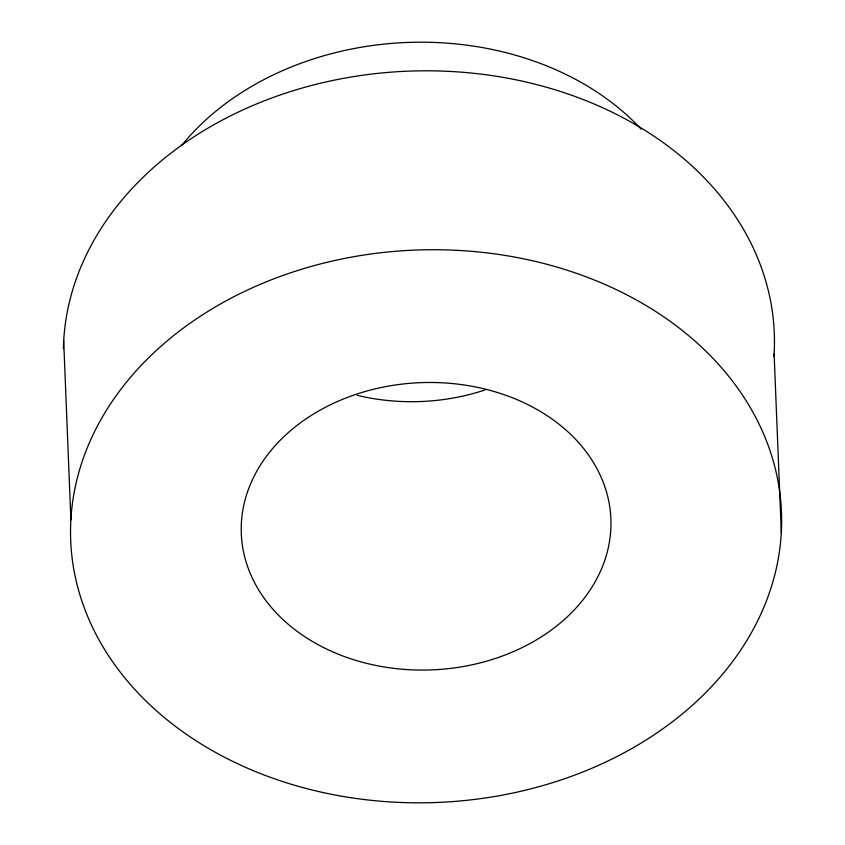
<?xml version="1.0" encoding="UTF-8"?>
<svg xmlns="http://www.w3.org/2000/svg" width="845" height="845" viewBox="0 0 845 845"><rect width="100%" height="100%" fill="white"/><g stroke="black" fill="none" stroke-linecap="round" stroke-linejoin="round"><path stroke-width="1.27" d="M774.115 353.833L781.308 532.751A355.661 276.399 -2.3 0 1 234.994 762.475A355.661 276.399 -2.3 0 1 261.982 283.603A355.661 276.399 -2.3 0 1 781.308 532.751M63.692 340.884L70.885 519.802M63.396 348.721A355.661 276.399 -2.3 0 1 431.098 70.832A355.661 276.399 -2.3 0 1 773.957 356.389M181.443 145.699A277.424 215.591 -2.3 0 1 641.175 129.169M484.967 389.978A184.949 143.734 -2.3 0 1 357.171 395.302M323.603 647.566A184.949 143.734 -2.3 0 0 610.597 532.54A184.949 143.734 -2.3 0 0 344.073 398.724A184.949 143.734 -2.3 0 0 323.603 647.566"/></g></svg>
